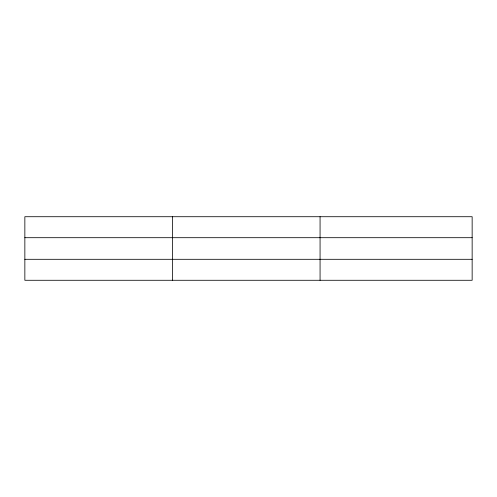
<?xml version="1.0" encoding="UTF-8"?>
<svg xmlns="http://www.w3.org/2000/svg" width="497" height="497" viewBox="0 0 497 497"><rect width="100%" height="100%" fill="white"/><g stroke="black" fill="none" stroke-linecap="round" stroke-linejoin="round"><path stroke-width="0.75" d="M172.459 280.283L172.459 216.717M320.068 280.283L320.068 216.717M472.15 237.696L472.15 216.717L24.85 216.717L24.85 280.283L472.15 280.283L472.15 237.696L24.85 237.696M24.85 259.304L472.15 259.304"/></g></svg>
